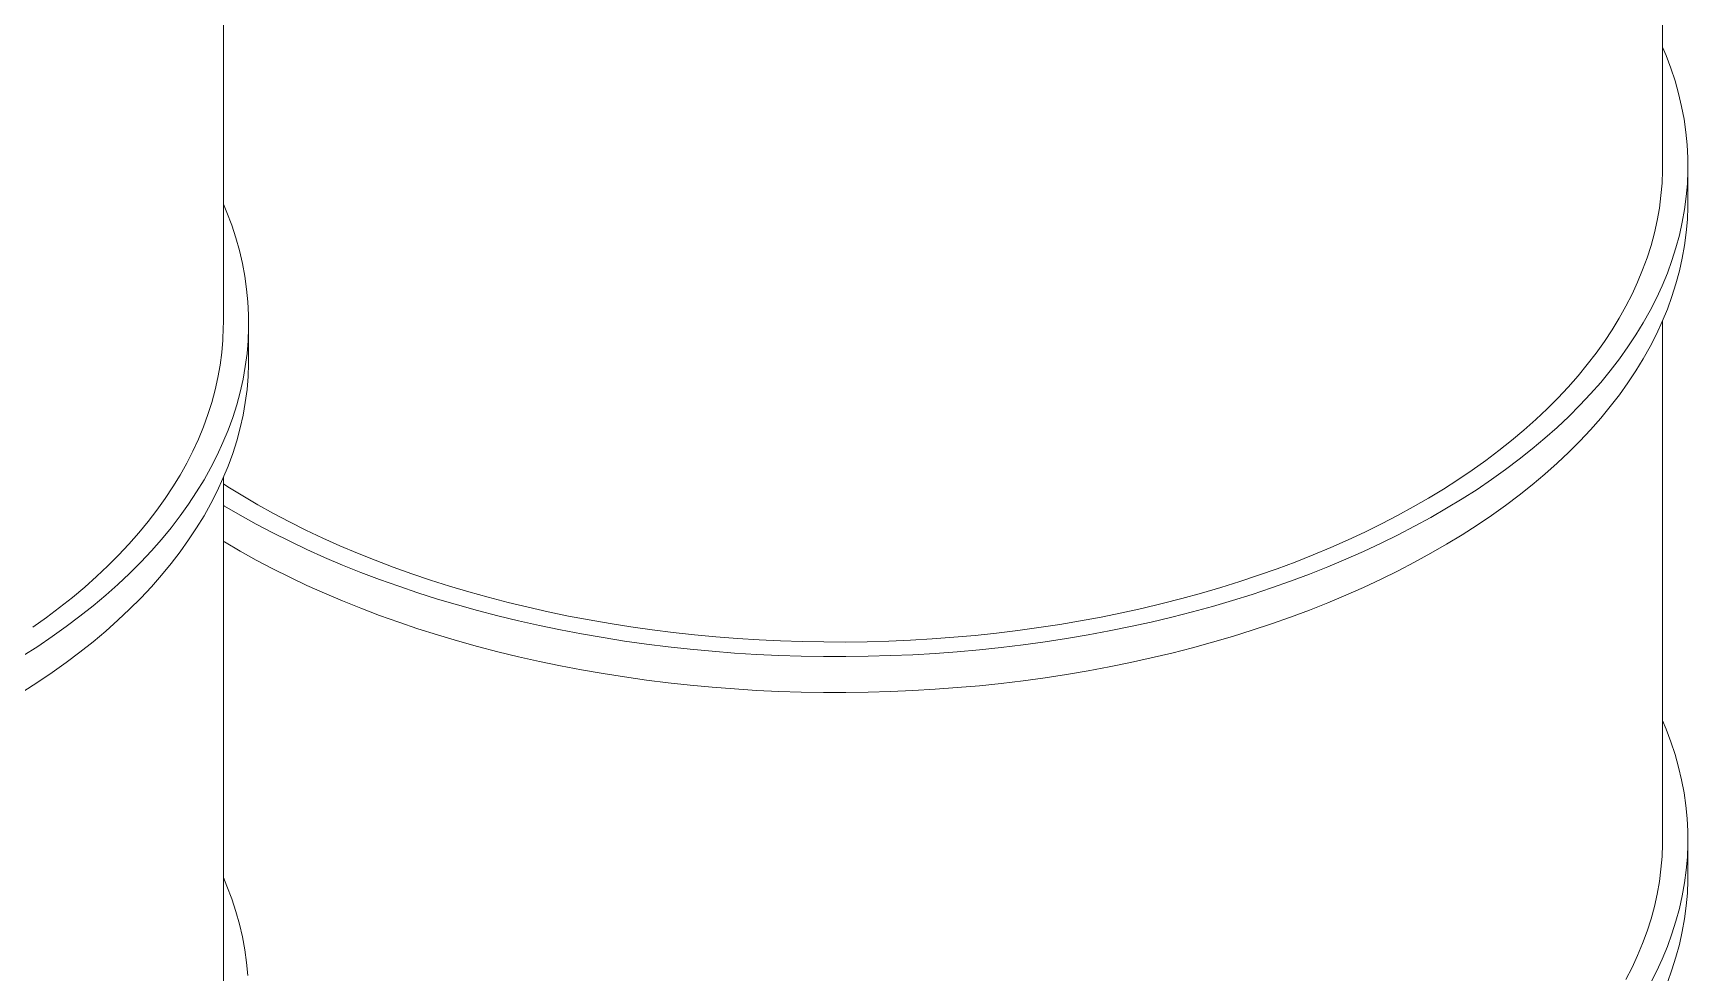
# Model space of a CAD drawing. Header units: millimetres. Extents: x 26816 to 90584, y 11074 to 56542.
# Drawn here: x 42865 to 45873, y 44733 to 46442 of the extents above; entities that cross this region are included whole.
import ezdxf

# ---------------------------------------------------------------- set-up
doc = ezdxf.new("R2010")
doc.units = ezdxf.units.MM
doc.layers.add('MAU_CAM', color=30, linetype='Continuous')

msp = doc.modelspace()

# ---------------------------------------------------------------- linework, layer by layer
at = {"layer": 'MAU_CAM', "linetype": 'Continuous', "lineweight": 0}
for p, q in [((45826.8, 46200.9), (45826.8, 47144.3)), ((43210.5, 45915.4), (43210.5, 46858.8)), ((45872.8, 46135.6), (45872.8, 46200.9)), ((43256.5, 45850), (43256.5, 45915.4)), ((45826.8, 44976.1), (45826.8, 45919.5)), ((43210.5, 44690.6), (43210.5, 45634)), ((45872.8, 44910.8), (45872.8, 44976.1))]:
    msp.add_line(p, q, dxfattribs=at)
at = {"layer": 'MAU_CAM', "linetype": 'Continuous', "lineweight": 0, "flags": 128}
for points in [[(43210.5, 45583.5), (43212.4, 45582.3), (43241, 45565.6), (43270.3, 45549.3), (43300.3, 45533.5), (43331.1, 45518.2), (43362.5, 45503.3), (43394.6, 45488.9), (43427.3, 45475), (43460.7, 45461.6), (43494.6, 45448.7), (43529.2, 45436.4), (43564.3, 45424.5), (43599.9, 45413.2), (43636, 45402.5), (43672.6, 45392.3), (43709.6, 45382.6), (43747.1, 45373.5), (43785, 45365), (43823.2, 45357.1), (43861.8, 45349.8), (43900.7, 45343), (43939.9, 45336.8), (43979.4, 45331.3), (44019.1, 45326.3), (44059, 45321.9), (44099.1, 45318.2), (44139.4, 45315), (44179.8, 45312.5), (44220.3, 45310.5), (44260.9, 45309.2), (44301.5, 45308.5), (44342.1, 45308.5), (44382.8, 45309), (44423.4, 45310.2), (44463.9, 45311.9), (44504.3, 45314.3), (44544.6, 45317.3), (44584.8, 45320.9), (44624.7, 45325.2), (44664.5, 45330), (44704.1, 45335.4), (44743.3, 45341.4), (44782.3, 45348.1), (44821, 45355.3), (44859.3, 45363.1), (44897.3, 45371.4), (44934.9, 45380.4), (44972, 45389.9), (45008.7, 45399.9), (45044.9, 45410.6), (45080.7, 45421.7), (45115.9, 45433.4), (45150.6, 45445.7), (45184.7, 45458.4), (45218.2, 45471.7), (45251.1, 45485.5), (45283.3, 45499.8), (45314.9, 45514.5), (45345.8, 45529.8), (45376, 45545.4), (45405.5, 45561.6), (45434.2, 45578.2), (45462.2, 45595.2), (45489.4, 45612.6), (45515.8, 45630.5), (45541.3, 45648.7), (45566.1, 45667.3), (45589.9, 45686.3), (45612.9, 45705.7), (45635, 45725.4), (45656.2, 45745.4), (45676.5, 45765.7), (45695.9, 45786.3), (45714.3, 45807.2), (45731.7, 45828.4), (45748.2, 45849.9), (45763.7, 45871.6), (45778.2, 45893.5), (45791.7, 45915.6), (45804.1, 45937.9), (45815.6, 45960.4), (45826, 45983.1), (45835.4, 46005.9), (45843.8, 46028.9), (45851.1, 46052), (45857.4, 46075.2), (45862.6, 46098.4), (45866.7, 46121.8), (45869.8, 46145.2), (45871.8, 46168.6), (45872.7, 46192), (45872.6, 46215.5), (45871.4, 46239), (45869.1, 46262.4), (45865.8, 46285.8), (45861.4, 46309.1), (45855.9, 46332.3), (45849.4, 46355.5), (45841.9, 46378.5), (45833.2, 46401.5), (45826.8, 46417)], [(43210.5, 45622.5), (43218.6, 45617.3), (43245.6, 45600.7), (43273.3, 45584.5), (43301.7, 45568.7), (43330.9, 45553.4), (43360.7, 45538.5), (43391.2, 45524.1), (43422.3, 45510.1), (43454.1, 45496.6), (43486.4, 45483.6), (43519.4, 45471.1), (43552.9, 45459.1), (43586.9, 45447.6), (43621.5, 45436.7), (43656.5, 45426.2), (43692, 45416.3), (43728, 45407), (43764.3, 45398.2), (43801.1, 45389.9), (43838.2, 45382.2), (43875.6, 45375.1), (43913.4, 45368.5), (43951.4, 45362.5), (43989.7, 45357.1), (44028.3, 45352.3), (44067, 45348.1), (44105.9, 45344.4), (44145, 45341.4), (44184.2, 45338.9), (44223.5, 45337), (44262.8, 45335.8), (44302.3, 45335.1), (44341.7, 45335), (44381.1, 45335.6), (44420.5, 45336.7), (44459.8, 45338.4), (44499, 45340.7), (44538.1, 45343.6), (44577.1, 45347.1), (44615.9, 45351.2), (44654.5, 45355.9), (44692.8, 45361.2), (44730.9, 45367), (44768.8, 45373.4), (44806.3, 45380.4), (44843.5, 45388), (44880.3, 45396.1), (44916.8, 45404.8), (44952.8, 45414), (44988.4, 45423.8), (45023.6, 45434.1), (45058.2, 45444.9), (45092.4, 45456.3), (45126, 45468.2), (45159.1, 45480.5), (45191.6, 45493.4), (45223.6, 45506.8), (45254.9, 45520.6), (45285.5, 45534.9), (45315.5, 45549.7), (45344.8, 45564.9), (45373.4, 45580.6), (45401.3, 45596.7), (45428.4, 45613.2), (45454.8, 45630.1), (45480.4, 45647.5), (45505.2, 45665.2), (45529.2, 45683.2), (45552.3, 45701.6), (45574.6, 45720.4), (45596.1, 45739.5), (45616.7, 45758.9), (45636.3, 45778.7), (45655.1, 45798.7), (45673, 45819), (45689.9, 45839.5), (45705.9, 45860.3), (45720.9, 45881.4), (45735, 45902.6), (45748.1, 45924.1), (45760.2, 45945.8), (45771.3, 45967.6), (45781.4, 45989.6), (45790.5, 46011.7), (45798.7, 46034), (45805.7, 46056.4), (45811.8, 46078.9), (45816.9, 46101.5), (45820.9, 46124.1), (45823.8, 46146.8), (45825.8, 46169.6), (45826.7, 46192.3), (45826.8, 46200.9)], [(42845.9, 45309.7), (42873.1, 45327.1), (42899.5, 45344.9), (42925, 45363.2), (42949.8, 45381.8), (42973.6, 45400.8), (42996.6, 45420.1), (43018.7, 45439.8), (43039.9, 45459.8), (43060.2, 45480.2), (43079.6, 45500.8), (43098, 45521.7), (43115.4, 45542.9), (43131.9, 45564.3), (43147.4, 45586), (43161.9, 45607.9), (43175.4, 45630.1), (43187.8, 45652.4), (43199.3, 45674.9), (43209.7, 45697.6), (43219.1, 45720.4), (43227.5, 45743.4), (43234.8, 45766.4), (43241.1, 45789.6), (43246.3, 45812.9), (43250.4, 45836.2), (43253.5, 45859.6), (43255.5, 45883), (43256.4, 45906.5), (43256.3, 45930), (43255.1, 45953.4), (43252.8, 45976.8), (43249.5, 46000.2), (43245.1, 46023.5), (43239.6, 46046.8), (43233.1, 46069.9), (43225.6, 46093), (43216.9, 46115.9), (43210.5, 46131.5)], [(43210.5, 45518.1), (43212.4, 45517), (43241, 45500.3), (43270.3, 45484), (43300.3, 45468.2), (43331.1, 45452.9), (43362.5, 45438), (43394.6, 45423.6), (43427.3, 45409.7), (43460.7, 45396.3), (43494.6, 45383.4), (43529.2, 45371.1), (43564.3, 45359.2), (43599.9, 45347.9), (43636, 45337.2), (43672.6, 45327), (43709.6, 45317.3), (43747.1, 45308.2), (43785, 45299.7), (43823.2, 45291.8), (43861.8, 45284.4), (43900.7, 45277.7), (43939.9, 45271.5), (43979.4, 45265.9), (44019.1, 45261), (44059, 45256.6), (44099.1, 45252.8), (44139.4, 45249.7), (44179.8, 45247.1), (44220.3, 45245.2), (44260.9, 45243.9), (44301.5, 45243.2), (44342.1, 45243.2), (44382.8, 45243.7), (44423.4, 45244.8), (44463.9, 45246.6), (44504.3, 45249), (44544.6, 45252), (44584.8, 45255.6), (44624.7, 45259.8), (44664.5, 45264.7), (44704.1, 45270.1), (44743.3, 45276.1), (44782.3, 45282.7), (44821, 45289.9), (44859.3, 45297.7), (44897.3, 45306.1), (44934.9, 45315), (44972, 45324.5), (45008.7, 45334.6), (45044.9, 45345.2), (45080.7, 45356.4), (45115.9, 45368.1), (45150.6, 45380.4), (45184.7, 45393.1), (45218.2, 45406.4), (45251.1, 45420.2), (45283.3, 45434.4), (45314.9, 45449.2), (45345.8, 45464.4), (45376, 45480.1), (45405.5, 45496.3), (45434.2, 45512.9), (45462.2, 45529.9), (45489.4, 45547.3), (45515.8, 45565.2), (45541.3, 45583.4), (45566.1, 45602), (45589.9, 45621), (45612.9, 45640.3), (45635, 45660), (45656.2, 45680), (45676.5, 45700.4), (45695.9, 45721), (45714.3, 45741.9), (45731.7, 45763.1), (45748.2, 45784.6), (45763.7, 45806.2), (45778.2, 45828.2), (45791.7, 45850.3), (45804.1, 45872.6), (45815.6, 45895.1), (45826, 45917.8), (45835.4, 45940.6), (45843.8, 45963.6), (45851.1, 45986.7), (45857.4, 46009.8), (45862.6, 46033.1), (45866.7, 46056.4), (45869.8, 46079.8), (45871.8, 46103.3), (45872.7, 46126.7), (45872.8, 46135.6)], [(42864.1, 45361.9), (42888.9, 45379.6), (42912.9, 45397.7), (42936, 45416.1), (42958.4, 45434.9), (42979.8, 45454), (43000.4, 45473.4), (43020, 45493.1), (43038.8, 45513.1), (43056.7, 45533.4), (43073.6, 45554), (43089.6, 45574.8), (43104.6, 45595.8), (43118.7, 45617.1), (43131.8, 45638.6), (43143.9, 45660.2), (43155, 45682.1), (43165.1, 45704.1), (43174.3, 45726.2), (43182.4, 45748.5), (43189.4, 45770.9), (43195.5, 45793.4), (43200.6, 45815.9), (43204.6, 45838.6), (43207.6, 45861.3), (43209.5, 45884), (43210.4, 45906.8), (43210.5, 45915.4)], [(42845.9, 45244.3), (42873.1, 45261.8), (42899.5, 45279.6), (42925, 45297.9), (42949.8, 45316.5), (42973.6, 45335.5), (42996.6, 45354.8), (43018.7, 45374.5), (43039.9, 45394.5), (43060.2, 45414.8), (43079.6, 45435.5), (43098, 45456.4), (43115.4, 45477.6), (43131.9, 45499), (43147.4, 45520.7), (43161.9, 45542.6), (43175.4, 45564.7), (43187.8, 45587.1), (43199.3, 45609.6), (43209.7, 45632.3), (43219.1, 45655.1), (43227.5, 45678), (43234.8, 45701.1), (43241.1, 45724.3), (43246.3, 45747.6), (43250.4, 45770.9), (43253.5, 45794.3), (43255.5, 45817.7), (43256.4, 45841.2), (43256.5, 45850)], [(45804.1, 44713.1), (45815.6, 44735.6), (45826, 44758.3), (45835.4, 44781.1), (45843.8, 44804.1), (45851.1, 44827.2), (45857.4, 44850.4), (45862.6, 44873.6), (45866.7, 44897), (45869.8, 44920.3), (45871.8, 44943.8), (45872.7, 44967.2), (45872.6, 44990.7), (45871.4, 45014.1), (45869.1, 45037.6), (45865.8, 45060.9), (45861.4, 45084.3), (45855.9, 45107.5), (45849.4, 45130.7), (45841.9, 45153.7), (45833.2, 45176.7), (45826.8, 45192.2)], [(45760.2, 44721), (45771.3, 44742.8), (45781.4, 44764.8), (45790.5, 44786.9), (45798.7, 44809.2), (45805.7, 44831.6), (45811.8, 44854.1), (45816.9, 44876.7), (45820.9, 44899.3), (45823.8, 44922), (45825.8, 44944.7), (45826.7, 44967.5), (45826.8, 44976.1)], [(43255.1, 44728.6), (43252.8, 44752), (43249.5, 44775.4), (43245.1, 44798.7), (43239.6, 44822), (43233.1, 44845.1), (43225.6, 44868.2), (43216.9, 44891.1), (43210.5, 44906.7)], [(45835.4, 44715.8), (45843.8, 44738.8), (45851.1, 44761.8), (45857.4, 44785), (45862.6, 44808.3), (45866.7, 44831.6), (45869.8, 44855), (45871.8, 44878.5), (45872.7, 44901.9), (45872.8, 44910.8)]]:
    msp.add_lwpolyline(points, dxfattribs=at)

doc.saveas('drawing.dxf')
